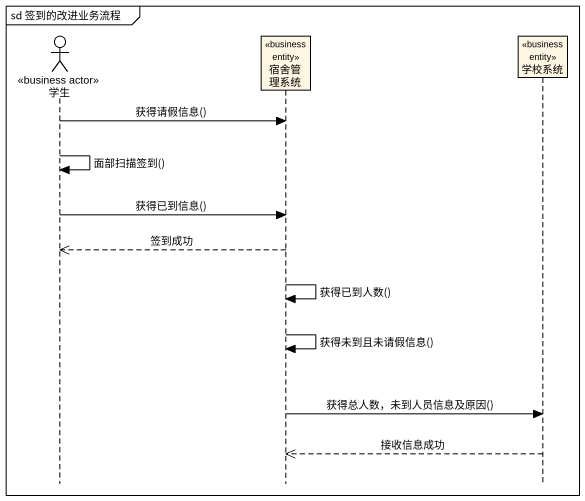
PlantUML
@startuml
mainframe sd 签到的改进业务流程
hide footbox
actor 学生 <<business actor>>
participant 宿舍管理系统 <<business entity>>
participant 学校系统 <<business entity>>

学生 -> 宿舍管理系统 : 获得请假信息()
学生 -> 学生 : 面部扫描签到()
学生 -> 宿舍管理系统 : 获得已到信息()
宿舍管理系统 -->> 学生 : 签到成功
宿舍管理系统 -> 宿舍管理系统 : 获得已到人数()
宿舍管理系统 -> 宿舍管理系统 : 获得未到且未请假信息()
宿舍管理系统 -> 学校系统 : 获得总人数，未到人员信息及原因()
学校系统 -->> 宿舍管理系统 : 接收信息成功
@enduml
